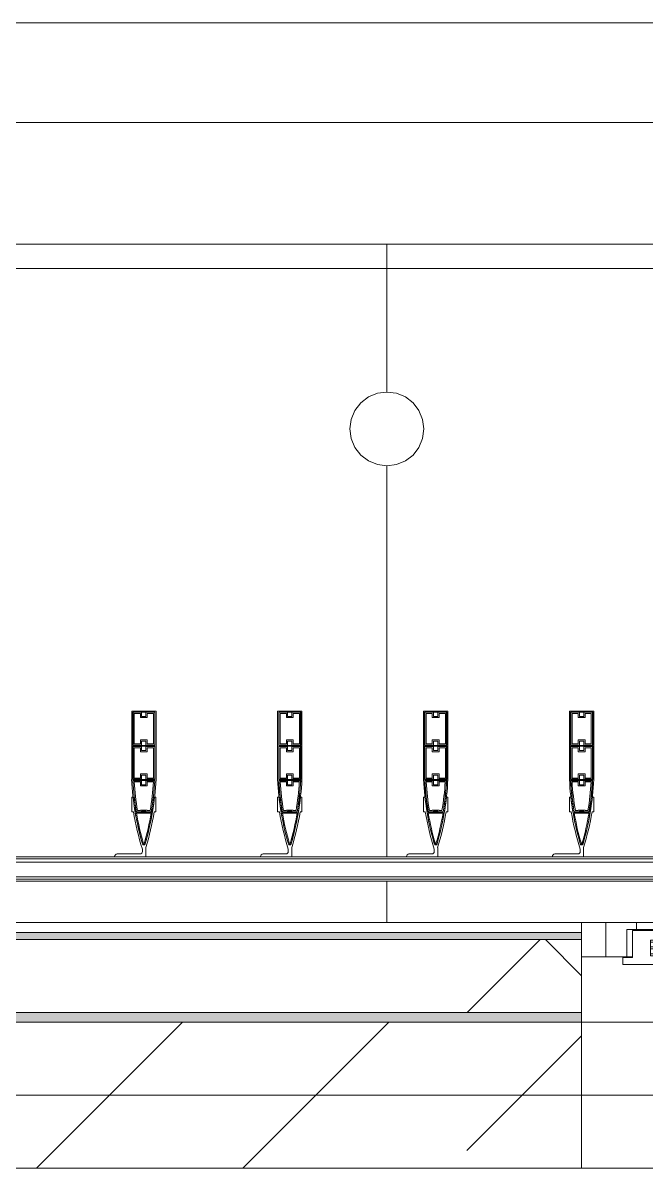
# Model space of a CAD drawing. Header units: millimetres. Extents: x 48966 to 155647, y -43515 to 26217.
# Drawn here: x 113483 to 114764, y 23567 to 25922 of the extents above; entities that cross this region are included whole.
import ezdxf

# ---------------------------------------------------------------- set-up
doc = ezdxf.new("R2010")
doc.units = ezdxf.units.MM
doc.linetypes.add('Осевые', pattern=[6350, 1270, -952.5, 3175, -952.5])
doc.linetypes.add('Сверху', pattern=[793.75, 476.25, -317.5])
for name, color, linetype, lineweight in [('Каркас_Импост', 7, 'Continuous', 9), ('Обобщенные модели', 7, 'Continuous', 9), ('Обобщенные модели-1', 7, 'Continuous', 18), ('Общие ребра', 7, 'Continuous', 9), ('Окна', 7, 'Continuous', 9), ('Окна-2', 7, 'Сверху', 9), ('Оси-2', 7, 'Осевые', 9), ('Остекление', 7, 'Continuous', 9), ('Перекрытия', 7, 'Continuous', 9), ('Стены', 7, 'Continuous', 9), ('Стены-1', 7, 'Continuous', 18), ('Штриховка разреза-1', 7, 'Continuous', 9)]:
    doc.layers.add(name, color=color, linetype=linetype, lineweight=lineweight)
doc.layers.add('Окна-1', color=7, linetype='Continuous', lineweight=9, true_color=0x804000)
pattern_1 = [(0, (0, 0), (812.8, 203.2), [67.056, -542.544, 67.056, -542.544, -3251.2]), (0, (0, 0), (812.8, 203.2), [-1219.2, 67.056, -1152.144, 67.056, -542.544, -1422.4]), (0, (0, 0), (812.8, 203.2), [-3048, 67.056, -339.344, 67.056, -948.944]), (120, (304.8, 101.6), (-582.37636, 602.30545), [67.056, -542.544, 67.056, -542.544, -3251.2]), (120, (304.8, 101.6), (-582.37636, 602.30545), [-1219.2, 67.056, -1152.144, 67.056, -542.544, -1422.4]), (120, (304.8, 101.6), (-582.37636, 602.30545), [-3048, 67.056, -339.344, 67.056, -948.944]), (240, (406.4, 508), (-230.42364, -805.50545), [67.056, -542.544, 67.056, -542.544, -3251.2]), (240, (406.4, 508), (-230.42364, -805.50545), [-1219.2, 67.056, -1152.144, 67.056, -542.544, -1422.4]), (240, (406.4, 508), (-230.42364, -805.50545), [-3048, 67.056, -339.344, 67.056, -948.944])]

# ---------------------------------------------------------------- blocks, each defined once
blk = doc.blocks.new('Обвязочная балка 1 - Обвязочная балка 1-1451838-План 5-го этажа на отм_ _12_600')
at = {"layer": 'Обобщенные модели'}
for p, q in [((116781.7, 24196.1), (60831.6, 24196.1)), ((60831.6, 24166.3), (116781.7, 24166.3))]:
    blk.add_line(p, q, dxfattribs=at)
at = {"layer": 'Обобщенные модели-1'}
for p, q in [((116781.7, 24207.1), (60831.6, 24207.1)), ((60831.6, 24203.1), (116781.7, 24203.1)), ((116781.7, 24161.1), (60831.6, 24161.1)), ((60831.6, 24157.1), (116781.7, 24157.1))]:
    blk.add_line(p, q, dxfattribs=at)
blk = doc.blocks.new('Профиль ламели165 - Профиль ламели-1495676-План 5-го этажа на отм_ _12_600')
at = {"layer": 'Обобщенные модели-1'}
for p, q in [((86806.9, 24507.1), (86806.9, 24366.2)), ((86856.9, 24507.1), (86806.9, 24507.1)), ((86809.1, 24436.5), (86809.1, 24504.9)), ((86809.1, 24504.9), (86854.7, 24504.9)), ((86827.4, 24504.4), (86809.6, 24504.4)), ((86809.6, 24504.4), (86809.6, 24437)), ((86812.1, 24439.5), (86812.1, 24501.9)), ((86812.1, 24501.9), (86824.9, 24501.9)), ((86824.9, 24501.9), (86824.9, 24493.5)), ((86824.9, 24493.5), (86838.8, 24493.5)), ((86827.4, 24496), (86827.4, 24504.4)), ((86836.3, 24496), (86827.4, 24496)), ((86854.2, 24504.4), (86836.3, 24504.4)), ((86836.3, 24504.4), (86836.3, 24496)), ((86838.8, 24493.5), (86838.8, 24501.9)), ((86838.8, 24501.9), (86851.7, 24501.9)), ((86851.7, 24501.9), (86851.7, 24439.5)), ((86854.2, 24437), (86854.2, 24504.4)), ((86854.7, 24504.9), (86854.7, 24436.5)), ((86856.9, 24366.2), (86856.9, 24507.1)), ((86838.8, 24447.9), (86824.9, 24447.9)), ((86824.9, 24447.9), (86824.9, 24439.5)), ((86827.4, 24437), (86827.4, 24445.4)), ((86827.4, 24445.4), (86836.3, 24445.4)), ((86836.3, 24445.4), (86836.3, 24437)), ((86838.8, 24439.5), (86838.8, 24447.9)), ((86854.7, 24436.5), (86809.1, 24436.5)), ((86809.1, 24434.6), (86854.7, 24434.6)), ((86809.1, 24366.2), (86809.1, 24434.6)), ((86809.6, 24437), (86827.4, 24437)), ((86827.4, 24434.1), (86809.6, 24434.1)), ((86809.6, 24434.1), (86809.6, 24366.7)), ((86824.9, 24439.5), (86812.1, 24439.5)), ((86812.1, 24369.2), (86812.1, 24431.6)), ((86812.1, 24431.6), (86824.9, 24431.6)), ((86824.9, 24431.6), (86824.9, 24423.2)), ((86824.9, 24423.2), (86838.8, 24423.2)), ((86827.4, 24425.7), (86827.4, 24434.1)), ((86836.3, 24425.7), (86827.4, 24425.7)), ((86836.3, 24437), (86854.2, 24437)), ((86854.2, 24434.1), (86836.3, 24434.1)), ((86836.3, 24434.1), (86836.3, 24425.7)), ((86851.7, 24439.5), (86838.8, 24439.5)), ((86838.8, 24423.2), (86838.8, 24431.6)), ((86838.8, 24431.6), (86851.7, 24431.6)), ((86851.7, 24431.6), (86851.7, 24369.2)), ((86854.2, 24366.7), (86854.2, 24434.1)), ((86854.7, 24434.6), (86854.7, 24366.2)), ((86838.8, 24377.6), (86824.9, 24377.6)), ((86824.9, 24377.6), (86824.9, 24369.2)), ((86827.4, 24366.7), (86827.4, 24375.1)), ((86827.4, 24375.1), (86836.3, 24375.1)), ((86836.3, 24375.1), (86836.3, 24366.7)), ((86838.8, 24369.2), (86838.8, 24377.6)), ((86854.7, 24366.2), (86809.1, 24366.2)), ((86809.1, 24364.3), (86854.6, 24364.3)), ((86809.6, 24366.7), (86827.4, 24366.7)), ((86827.4, 24363.8), (86809.6, 24363.8)), ((86824.9, 24369.2), (86812.1, 24369.2)), ((86812.2, 24361.3), (86824.9, 24361.3)), ((86824.9, 24361.3), (86824.9, 24352.9)), ((86824.9, 24352.9), (86838.8, 24352.9)), ((86827.4, 24355.4), (86827.4, 24363.8)), ((86836.3, 24355.4), (86827.4, 24355.4)), ((86836.3, 24366.7), (86854.2, 24366.7)), ((86854.2, 24363.8), (86836.3, 24363.8)), ((86836.3, 24363.8), (86836.3, 24355.4)), ((86851.7, 24369.2), (86838.8, 24369.2)), ((86838.8, 24352.9), (86838.8, 24361.3)), ((86838.8, 24361.3), (86851.5, 24361.3)), ((86809.8, 24330.1), (86806.9, 24330.1)), ((86806.9, 24330.1), (86806.9, 24299.7)), ((86856.8, 24330.1), (86853.9, 24330.1)), ((86856.8, 24299.7), (86856.8, 24330.1)), ((86806.9, 24299.7), (86810.5, 24299.7)), ((86847.4, 24299.2), (86816.3, 24299.2)), ((86816.6, 24297.3), (86847.1, 24297.3)), ((86816.8, 24299.7), (86827.4, 24299.7)), ((86824.9, 24302.2), (86818.9, 24302.2)), ((86838.8, 24303.5), (86824.9, 24303.5)), ((86824.9, 24303.5), (86824.9, 24302.2)), ((86827.4, 24299.7), (86827.4, 24301)), ((86827.4, 24301), (86836.3, 24301)), ((86836.3, 24301), (86836.3, 24299.7)), ((86836.3, 24299.7), (86846.9, 24299.7)), ((86838.8, 24302.2), (86838.8, 24303.5)), ((86844.8, 24302.2), (86838.8, 24302.2)), ((86853.2, 24299.7), (86856.8, 24299.7)), ((86823.9, 24213.1), (86776.9, 24213.1)), ((86828.9, 24223), (86828.9, 24218.1)), ((86835.9, 24207.1), (86835.9, 24226.3)), ((86771.9, 24208.1), (86771.9, 24207.1)), ((86771.9, 24207.1), (86835.9, 24207.1))]:
    blk.add_line(p, q, dxfattribs=at)
for centre, radius, start, end in [((87380.6, 24394.6), 574.5, 182.8338, 196.2258), ((87380.7, 24394.3), 572.3, 183.0109, 189.5715), ((87380.4, 24395.9), 571.8, 183.2193, 189.6867), ((87380.5, 24395.6), 569.3, 183.4571, 189.4457), ((86283.1, 24394.6), 574.5, 343.7742, 357.1662), ((86283.2, 24395.6), 569.3, 350.5543, 356.5429), ((86283.3, 24395.9), 571.8, 350.3133, 356.7807), ((86283, 24394.3), 572.3, 350.4285, 356.9891), ((87380.6, 24394.6), 574.5, 186.4465, 196.2576), ((86283.1, 24394.6), 574.5, 343.7424, 353.5535), ((87377.1, 24394.6), 574.5, 189.5084, 197.3712), ((87349, 24386.8), 539.8, 189.5428, 196.4344), ((86314.7, 24386.8), 539.8, 343.5656, 350.4572), ((86286.6, 24394.6), 574.5, 342.9661, 350.4916), ((86831.9, 24235.1), 3, 200, 340), ((86831.9, 24234.5), 2.84, 196.2576, 343.7424), ((86831.9, 24234.2), 0.645, 196.4344, 343.5656), ((86776.9, 24208.1), 5, 90, 180), ((86823.9, 24218.1), 5, 270, 0)]:
    blk.add_arc(centre, radius, start, end, dxfattribs=at)
blk = doc.blocks.new('Профиль ламели166 - Профиль ламели-1495940-План 5-го этажа на отм_ _12_600')
at = {"layer": 'Обобщенные модели-1'}
for p, q in [((87106.9, 24507.1), (87106.9, 24366.2)), ((87156.9, 24507.1), (87106.9, 24507.1)), ((87109.1, 24436.5), (87109.1, 24504.9)), ((87109.1, 24504.9), (87154.7, 24504.9)), ((87127.4, 24504.4), (87109.6, 24504.4)), ((87109.6, 24504.4), (87109.6, 24437)), ((87112.1, 24439.5), (87112.1, 24501.9)), ((87112.1, 24501.9), (87124.9, 24501.9)), ((87124.9, 24501.9), (87124.9, 24493.5)), ((87124.9, 24493.5), (87138.8, 24493.5)), ((87127.4, 24496), (87127.4, 24504.4)), ((87136.3, 24496), (87127.4, 24496)), ((87154.2, 24504.4), (87136.3, 24504.4)), ((87136.3, 24504.4), (87136.3, 24496)), ((87138.8, 24493.5), (87138.8, 24501.9)), ((87138.8, 24501.9), (87151.7, 24501.9)), ((87151.7, 24501.9), (87151.7, 24439.5)), ((87154.2, 24437), (87154.2, 24504.4)), ((87154.7, 24504.9), (87154.7, 24436.5)), ((87156.9, 24366.2), (87156.9, 24507.1)), ((87138.8, 24447.9), (87124.9, 24447.9)), ((87124.9, 24447.9), (87124.9, 24439.5)), ((87127.4, 24437), (87127.4, 24445.4)), ((87127.4, 24445.4), (87136.3, 24445.4)), ((87136.3, 24445.4), (87136.3, 24437)), ((87138.8, 24439.5), (87138.8, 24447.9)), ((87154.7, 24436.5), (87109.1, 24436.5)), ((87109.1, 24434.6), (87154.7, 24434.6)), ((87109.1, 24366.2), (87109.1, 24434.6)), ((87109.6, 24437), (87127.4, 24437)), ((87127.4, 24434.1), (87109.6, 24434.1)), ((87109.6, 24434.1), (87109.6, 24366.7)), ((87124.9, 24439.5), (87112.1, 24439.5)), ((87112.1, 24369.2), (87112.1, 24431.6)), ((87112.1, 24431.6), (87124.9, 24431.6)), ((87124.9, 24431.6), (87124.9, 24423.2)), ((87124.9, 24423.2), (87138.8, 24423.2)), ((87127.4, 24425.7), (87127.4, 24434.1)), ((87136.3, 24425.7), (87127.4, 24425.7)), ((87136.3, 24437), (87154.2, 24437)), ((87154.2, 24434.1), (87136.3, 24434.1)), ((87136.3, 24434.1), (87136.3, 24425.7)), ((87151.7, 24439.5), (87138.8, 24439.5)), ((87138.8, 24423.2), (87138.8, 24431.6)), ((87138.8, 24431.6), (87151.7, 24431.6)), ((87151.7, 24431.6), (87151.7, 24369.2)), ((87154.2, 24366.7), (87154.2, 24434.1)), ((87154.7, 24434.6), (87154.7, 24366.2)), ((87138.8, 24377.6), (87124.9, 24377.6)), ((87124.9, 24377.6), (87124.9, 24369.2)), ((87127.4, 24366.7), (87127.4, 24375.1)), ((87127.4, 24375.1), (87136.3, 24375.1)), ((87136.3, 24375.1), (87136.3, 24366.7)), ((87138.8, 24369.2), (87138.8, 24377.6)), ((87154.7, 24366.2), (87109.1, 24366.2)), ((87109.1, 24364.3), (87154.6, 24364.3)), ((87109.6, 24366.7), (87127.4, 24366.7)), ((87127.4, 24363.8), (87109.6, 24363.8)), ((87124.9, 24369.2), (87112.1, 24369.2)), ((87112.2, 24361.3), (87124.9, 24361.3)), ((87124.9, 24361.3), (87124.9, 24352.9)), ((87124.9, 24352.9), (87138.8, 24352.9)), ((87127.4, 24355.4), (87127.4, 24363.8)), ((87136.3, 24355.4), (87127.4, 24355.4)), ((87136.3, 24366.7), (87154.2, 24366.7)), ((87154.2, 24363.8), (87136.3, 24363.8)), ((87136.3, 24363.8), (87136.3, 24355.4)), ((87151.7, 24369.2), (87138.8, 24369.2)), ((87138.8, 24352.9), (87138.8, 24361.3)), ((87138.8, 24361.3), (87151.5, 24361.3)), ((87109.8, 24330.1), (87106.9, 24330.1)), ((87106.9, 24330.1), (87106.9, 24299.7)), ((87156.8, 24330.1), (87153.9, 24330.1)), ((87156.8, 24299.7), (87156.8, 24330.1)), ((87106.9, 24299.7), (87110.5, 24299.7)), ((87147.4, 24299.2), (87116.3, 24299.2)), ((87116.6, 24297.3), (87147.1, 24297.3)), ((87116.8, 24299.7), (87127.4, 24299.7)), ((87124.9, 24302.2), (87118.9, 24302.2)), ((87138.8, 24303.5), (87124.9, 24303.5)), ((87124.9, 24303.5), (87124.9, 24302.2)), ((87127.4, 24299.7), (87127.4, 24301)), ((87127.4, 24301), (87136.3, 24301)), ((87136.3, 24301), (87136.3, 24299.7)), ((87136.3, 24299.7), (87146.9, 24299.7)), ((87138.8, 24302.2), (87138.8, 24303.5)), ((87144.8, 24302.2), (87138.8, 24302.2)), ((87153.2, 24299.7), (87156.8, 24299.7)), ((87123.9, 24213.1), (87076.9, 24213.1)), ((87128.9, 24223), (87128.9, 24218.1)), ((87135.9, 24207.1), (87135.9, 24226.3)), ((87071.9, 24208.1), (87071.9, 24207.1)), ((87071.9, 24207.1), (87135.9, 24207.1))]:
    blk.add_line(p, q, dxfattribs=at)
for centre, radius, start, end in [((87680.6, 24394.6), 574.5, 182.8338, 196.2258), ((87680.7, 24394.3), 572.3, 183.0109, 189.5715), ((87680.4, 24395.9), 571.8, 183.2193, 189.6867), ((87680.5, 24395.6), 569.3, 183.4571, 189.4457), ((86583.1, 24394.6), 574.5, 343.7742, 357.1662), ((86583.2, 24395.6), 569.3, 350.5543, 356.5429), ((86583.3, 24395.9), 571.8, 350.3133, 356.7807), ((86583, 24394.3), 572.3, 350.4285, 356.9891), ((87680.6, 24394.6), 574.5, 186.4465, 196.2576), ((86583.1, 24394.6), 574.5, 343.7424, 353.5535), ((87677.1, 24394.6), 574.5, 189.5084, 197.3712), ((87649, 24386.8), 539.8, 189.5428, 196.4344), ((86614.7, 24386.8), 539.8, 343.5656, 350.4572), ((86586.6, 24394.6), 574.5, 342.9661, 350.4916), ((87131.9, 24235.1), 3, 200, 340), ((87131.9, 24234.5), 2.84, 196.2576, 343.7424), ((87131.9, 24234.2), 0.645, 196.4344, 343.5656), ((87076.9, 24208.1), 5, 90, 180), ((87123.9, 24218.1), 5, 270, 0)]:
    blk.add_arc(centre, radius, start, end, dxfattribs=at)
blk = doc.blocks.new('Профиль ламели167 - Профиль ламели-1496204-План 5-го этажа на отм_ _12_600')
at = {"layer": 'Обобщенные модели-1'}
for p, q in [((87406.9, 24507.1), (87406.9, 24366.2)), ((87456.9, 24507.1), (87406.9, 24507.1)), ((87409.1, 24436.5), (87409.1, 24504.9)), ((87409.1, 24504.9), (87454.7, 24504.9)), ((87427.4, 24504.4), (87409.6, 24504.4)), ((87409.6, 24504.4), (87409.6, 24437)), ((87412.1, 24439.5), (87412.1, 24501.9)), ((87412.1, 24501.9), (87424.9, 24501.9)), ((87424.9, 24501.9), (87424.9, 24493.5)), ((87424.9, 24493.5), (87438.8, 24493.5)), ((87427.4, 24496), (87427.4, 24504.4)), ((87436.3, 24496), (87427.4, 24496)), ((87454.2, 24504.4), (87436.3, 24504.4)), ((87436.3, 24504.4), (87436.3, 24496)), ((87438.8, 24493.5), (87438.8, 24501.9)), ((87438.8, 24501.9), (87451.7, 24501.9)), ((87451.7, 24501.9), (87451.7, 24439.5)), ((87454.2, 24437), (87454.2, 24504.4)), ((87454.7, 24504.9), (87454.7, 24436.5)), ((87456.9, 24366.2), (87456.9, 24507.1)), ((87438.8, 24447.9), (87424.9, 24447.9)), ((87424.9, 24447.9), (87424.9, 24439.5)), ((87427.4, 24437), (87427.4, 24445.4)), ((87427.4, 24445.4), (87436.3, 24445.4)), ((87436.3, 24445.4), (87436.3, 24437)), ((87438.8, 24439.5), (87438.8, 24447.9)), ((87454.7, 24436.5), (87409.1, 24436.5)), ((87409.1, 24434.6), (87454.7, 24434.6)), ((87409.1, 24366.2), (87409.1, 24434.6)), ((87409.6, 24437), (87427.4, 24437)), ((87427.4, 24434.1), (87409.6, 24434.1)), ((87409.6, 24434.1), (87409.6, 24366.7)), ((87424.9, 24439.5), (87412.1, 24439.5)), ((87412.1, 24369.2), (87412.1, 24431.6)), ((87412.1, 24431.6), (87424.9, 24431.6)), ((87424.9, 24431.6), (87424.9, 24423.2)), ((87424.9, 24423.2), (87438.8, 24423.2)), ((87427.4, 24425.7), (87427.4, 24434.1)), ((87436.3, 24425.7), (87427.4, 24425.7)), ((87436.3, 24437), (87454.2, 24437)), ((87454.2, 24434.1), (87436.3, 24434.1)), ((87436.3, 24434.1), (87436.3, 24425.7)), ((87451.7, 24439.5), (87438.8, 24439.5)), ((87438.8, 24423.2), (87438.8, 24431.6)), ((87438.8, 24431.6), (87451.7, 24431.6)), ((87451.7, 24431.6), (87451.7, 24369.2)), ((87454.2, 24366.7), (87454.2, 24434.1)), ((87454.7, 24434.6), (87454.7, 24366.2)), ((87438.8, 24377.6), (87424.9, 24377.6)), ((87424.9, 24377.6), (87424.9, 24369.2)), ((87427.4, 24366.7), (87427.4, 24375.1)), ((87427.4, 24375.1), (87436.3, 24375.1)), ((87436.3, 24375.1), (87436.3, 24366.7)), ((87438.8, 24369.2), (87438.8, 24377.6)), ((87454.7, 24366.2), (87409.1, 24366.2)), ((87409.1, 24364.3), (87454.6, 24364.3)), ((87409.6, 24366.7), (87427.4, 24366.7)), ((87427.4, 24363.8), (87409.6, 24363.8)), ((87424.9, 24369.2), (87412.1, 24369.2)), ((87412.2, 24361.3), (87424.9, 24361.3)), ((87424.9, 24361.3), (87424.9, 24352.9)), ((87424.9, 24352.9), (87438.8, 24352.9)), ((87427.4, 24355.4), (87427.4, 24363.8)), ((87436.3, 24355.4), (87427.4, 24355.4)), ((87436.3, 24366.7), (87454.2, 24366.7)), ((87454.2, 24363.8), (87436.3, 24363.8)), ((87436.3, 24363.8), (87436.3, 24355.4)), ((87451.7, 24369.2), (87438.8, 24369.2)), ((87438.8, 24352.9), (87438.8, 24361.3)), ((87438.8, 24361.3), (87451.5, 24361.3)), ((87409.8, 24330.1), (87406.9, 24330.1)), ((87406.9, 24330.1), (87406.9, 24299.7)), ((87456.8, 24330.1), (87453.9, 24330.1)), ((87456.8, 24299.7), (87456.8, 24330.1)), ((87406.9, 24299.7), (87410.5, 24299.7)), ((87447.4, 24299.2), (87416.3, 24299.2)), ((87416.6, 24297.3), (87447.1, 24297.3)), ((87416.8, 24299.7), (87427.4, 24299.7)), ((87424.9, 24302.2), (87418.9, 24302.2)), ((87438.8, 24303.5), (87424.9, 24303.5)), ((87424.9, 24303.5), (87424.9, 24302.2)), ((87427.4, 24299.7), (87427.4, 24301)), ((87427.4, 24301), (87436.3, 24301)), ((87436.3, 24301), (87436.3, 24299.7)), ((87436.3, 24299.7), (87446.9, 24299.7)), ((87438.8, 24302.2), (87438.8, 24303.5)), ((87444.8, 24302.2), (87438.8, 24302.2)), ((87453.2, 24299.7), (87456.8, 24299.7)), ((87423.9, 24213.1), (87376.9, 24213.1)), ((87428.9, 24223), (87428.9, 24218.1)), ((87435.9, 24207.1), (87435.9, 24226.3)), ((87371.9, 24208.1), (87371.9, 24207.1)), ((87371.9, 24207.1), (87435.9, 24207.1))]:
    blk.add_line(p, q, dxfattribs=at)
for centre, radius, start, end in [((87980.6, 24394.6), 574.5, 182.8338, 196.2258), ((87980.7, 24394.3), 572.3, 183.0109, 189.5715), ((87980.4, 24395.9), 571.8, 183.2193, 189.6867), ((87980.5, 24395.6), 569.3, 183.4571, 189.4457), ((86883.1, 24394.6), 574.5, 343.7742, 357.1662), ((86883.2, 24395.6), 569.3, 350.5543, 356.5429), ((86883.3, 24395.9), 571.8, 350.3133, 356.7807), ((86883, 24394.3), 572.3, 350.4285, 356.9891), ((87980.6, 24394.6), 574.5, 186.4465, 196.2576), ((86883.1, 24394.6), 574.5, 343.7424, 353.5535), ((87977.1, 24394.6), 574.5, 189.5084, 197.3712), ((87949, 24386.8), 539.8, 189.5428, 196.4344), ((86914.7, 24386.8), 539.8, 343.5656, 350.4572), ((86886.6, 24394.6), 574.5, 342.9661, 350.4916), ((87431.9, 24235.1), 3, 200, 340), ((87431.9, 24234.5), 2.84, 196.2576, 343.7424), ((87431.9, 24234.2), 0.645, 196.4344, 343.5656), ((87376.9, 24208.1), 5, 90, 180), ((87423.9, 24218.1), 5, 270, 0)]:
    blk.add_arc(centre, radius, start, end, dxfattribs=at)
blk = doc.blocks.new('Профиль ламели168 - Профиль ламели-1496468-План 5-го этажа на отм_ _12_600')
at = {"layer": 'Обобщенные модели-1'}
for p, q in [((87706.9, 24507.1), (87706.9, 24366.2)), ((87756.9, 24507.1), (87706.9, 24507.1)), ((87709.1, 24436.5), (87709.1, 24504.9)), ((87709.1, 24504.9), (87754.7, 24504.9)), ((87727.4, 24504.4), (87709.6, 24504.4)), ((87709.6, 24504.4), (87709.6, 24437)), ((87712.1, 24439.5), (87712.1, 24501.9)), ((87712.1, 24501.9), (87724.9, 24501.9)), ((87724.9, 24501.9), (87724.9, 24493.5)), ((87724.9, 24493.5), (87738.8, 24493.5)), ((87727.4, 24496), (87727.4, 24504.4)), ((87736.3, 24496), (87727.4, 24496)), ((87754.2, 24504.4), (87736.3, 24504.4)), ((87736.3, 24504.4), (87736.3, 24496)), ((87738.8, 24493.5), (87738.8, 24501.9)), ((87738.8, 24501.9), (87751.7, 24501.9)), ((87751.7, 24501.9), (87751.7, 24439.5)), ((87754.2, 24437), (87754.2, 24504.4)), ((87754.7, 24504.9), (87754.7, 24436.5)), ((87756.9, 24366.2), (87756.9, 24507.1)), ((87738.8, 24447.9), (87724.9, 24447.9)), ((87724.9, 24447.9), (87724.9, 24439.5)), ((87727.4, 24437), (87727.4, 24445.4)), ((87727.4, 24445.4), (87736.3, 24445.4)), ((87736.3, 24445.4), (87736.3, 24437)), ((87738.8, 24439.5), (87738.8, 24447.9)), ((87754.7, 24436.5), (87709.1, 24436.5)), ((87709.1, 24434.6), (87754.7, 24434.6)), ((87709.1, 24366.2), (87709.1, 24434.6)), ((87709.6, 24437), (87727.4, 24437)), ((87727.4, 24434.1), (87709.6, 24434.1)), ((87709.6, 24434.1), (87709.6, 24366.7)), ((87724.9, 24439.5), (87712.1, 24439.5)), ((87712.1, 24369.2), (87712.1, 24431.6)), ((87712.1, 24431.6), (87724.9, 24431.6)), ((87724.9, 24431.6), (87724.9, 24423.2)), ((87724.9, 24423.2), (87738.8, 24423.2)), ((87727.4, 24425.7), (87727.4, 24434.1)), ((87736.3, 24425.7), (87727.4, 24425.7)), ((87736.3, 24437), (87754.2, 24437)), ((87754.2, 24434.1), (87736.3, 24434.1)), ((87736.3, 24434.1), (87736.3, 24425.7)), ((87751.7, 24439.5), (87738.8, 24439.5)), ((87738.8, 24423.2), (87738.8, 24431.6)), ((87738.8, 24431.6), (87751.7, 24431.6)), ((87751.7, 24431.6), (87751.7, 24369.2)), ((87754.2, 24366.7), (87754.2, 24434.1)), ((87754.7, 24434.6), (87754.7, 24366.2)), ((87738.8, 24377.6), (87724.9, 24377.6)), ((87724.9, 24377.6), (87724.9, 24369.2)), ((87727.4, 24366.7), (87727.4, 24375.1)), ((87727.4, 24375.1), (87736.3, 24375.1)), ((87736.3, 24375.1), (87736.3, 24366.7)), ((87738.8, 24369.2), (87738.8, 24377.6)), ((87754.7, 24366.2), (87709.1, 24366.2)), ((87709.1, 24364.3), (87754.6, 24364.3)), ((87709.6, 24366.7), (87727.4, 24366.7)), ((87727.4, 24363.8), (87709.6, 24363.8)), ((87724.9, 24369.2), (87712.1, 24369.2)), ((87712.2, 24361.3), (87724.9, 24361.3)), ((87724.9, 24361.3), (87724.9, 24352.9)), ((87724.9, 24352.9), (87738.8, 24352.9)), ((87727.4, 24355.4), (87727.4, 24363.8)), ((87736.3, 24355.4), (87727.4, 24355.4)), ((87736.3, 24366.7), (87754.2, 24366.7)), ((87754.2, 24363.8), (87736.3, 24363.8)), ((87736.3, 24363.8), (87736.3, 24355.4)), ((87751.7, 24369.2), (87738.8, 24369.2)), ((87738.8, 24352.9), (87738.8, 24361.3)), ((87738.8, 24361.3), (87751.5, 24361.3)), ((87709.8, 24330.1), (87706.9, 24330.1)), ((87706.9, 24330.1), (87706.9, 24299.7)), ((87756.8, 24330.1), (87753.9, 24330.1)), ((87756.8, 24299.7), (87756.8, 24330.1)), ((87706.9, 24299.7), (87710.5, 24299.7)), ((87747.4, 24299.2), (87716.3, 24299.2)), ((87716.6, 24297.3), (87747.1, 24297.3)), ((87716.8, 24299.7), (87727.4, 24299.7)), ((87724.9, 24302.2), (87718.9, 24302.2)), ((87738.8, 24303.5), (87724.9, 24303.5)), ((87724.9, 24303.5), (87724.9, 24302.2)), ((87727.4, 24299.7), (87727.4, 24301)), ((87727.4, 24301), (87736.3, 24301)), ((87736.3, 24301), (87736.3, 24299.7)), ((87736.3, 24299.7), (87746.9, 24299.7)), ((87738.8, 24302.2), (87738.8, 24303.5)), ((87744.8, 24302.2), (87738.8, 24302.2)), ((87753.2, 24299.7), (87756.8, 24299.7)), ((87723.9, 24213.1), (87676.9, 24213.1)), ((87728.9, 24223), (87728.9, 24218.1)), ((87735.9, 24207.1), (87735.9, 24226.3)), ((87671.9, 24208.1), (87671.9, 24207.1)), ((87671.9, 24207.1), (87735.9, 24207.1))]:
    blk.add_line(p, q, dxfattribs=at)
for centre, radius, start, end in [((88280.6, 24394.6), 574.5, 182.8338, 196.2258), ((88280.7, 24394.3), 572.3, 183.0109, 189.5715), ((88280.4, 24395.9), 571.8, 183.2193, 189.6867), ((88280.5, 24395.6), 569.3, 183.4571, 189.4457), ((87183.1, 24394.6), 574.5, 343.7742, 357.1662), ((87183.2, 24395.6), 569.3, 350.5543, 356.5429), ((87183.3, 24395.9), 571.8, 350.3133, 356.7807), ((87183, 24394.3), 572.3, 350.4285, 356.9891), ((88280.6, 24394.6), 574.5, 186.4465, 196.2576), ((87183.1, 24394.6), 574.5, 343.7424, 353.5535), ((88277.1, 24394.6), 574.5, 189.5084, 197.3712), ((88249, 24386.8), 539.8, 189.5428, 196.4344), ((87214.7, 24386.8), 539.8, 343.5656, 350.4572), ((87186.6, 24394.6), 574.5, 342.9661, 350.4916), ((87731.9, 24235.1), 3, 200, 340), ((87731.9, 24234.5), 2.84, 196.2576, 343.7424), ((87731.9, 24234.2), 0.645, 196.4344, 343.5656), ((87676.9, 24208.1), 5, 90, 180), ((87723.9, 24218.1), 5, 270, 0)]:
    blk.add_arc(centre, radius, start, end, dxfattribs=at)
blk = doc.blocks.new('Окно 2-Распашное - Один переплет с многокамерным стеклопакетом - 30674-99 - ОК-1 1200-1800-V38-План 5-го этажа на отм_ _12_600')
at = {"layer": 'Каркас_Импост'}
for p, q in [((-550, 102.5), (-550, 32.5)), ((-487, 102.5), (-550, 102.5)), ((-487, 88.5), (-487, 102.5)), ((-487, 102.5), (-41, 102.5)), ((-487, 88.5), (-487, 102.5)), ((41, 102.5), (-41, 102.5)), ((-41, 102.5), (-41, 88.5)), ((-41, 88.5), (-41, 102.5)), ((41, 88.5), (41, 102.5)), ((41, 102.5), (487, 102.5)), ((41, 102.5), (41, 88.5)), ((550, 102.5), (487, 102.5)), ((487, 102.5), (487, 88.5)), ((487, 102.5), (487, 88.5)), ((550, 32.5), (550, 102.5)), ((-507, 32.5), (-507, 88.5)), ((-507, 88.5), (-487, 88.5)), ((-21, 88.5), (-507, 88.5)), ((-507, 32.5), (-507, 88.5)), ((-438, 86.5), (-495, 86.5)), ((-495, 86.5), (-495, 30.5)), ((-41, 88.5), (-487, 88.5)), ((-438, 66.5), (-438, 86.5)), ((-90, 86.5), (-438, 86.5)), ((-438, 86.5), (-438, 66.5)), ((-33, 86.5), (-90, 86.5)), ((-90, 86.5), (-90, 66.5)), ((-90, 86.5), (-90, 66.5)), ((-41, 88.5), (-21, 88.5)), ((-33, 30.5), (-33, 86.5)), ((-21, 88.5), (-21, 32.5)), ((-21, 32.5), (-21, 88.5)), ((21, 32.5), (21, 88.5)), ((21, 88.5), (41, 88.5)), ((21, 88.5), (21, 32.5)), ((507, 88.5), (21, 88.5)), ((90, 86.5), (33, 86.5)), ((33, 86.5), (33, 30.5)), ((487, 88.5), (41, 88.5)), ((90, 66.5), (90, 86.5)), ((90, 66.5), (90, 86.5)), ((438, 86.5), (90, 86.5)), ((438, 86.5), (438, 66.5)), ((495, 86.5), (438, 86.5)), ((438, 66.5), (438, 86.5)), ((487, 88.5), (507, 88.5)), ((495, 30.5), (495, 86.5)), ((507, 88.5), (507, 32.5)), ((507, 88.5), (507, 32.5)), ((-458, 34.5), (-458, 66.5)), ((-458, 66.5), (-438, 66.5)), ((-70, 66.5), (-458, 66.5)), ((-458, 66.5), (-458, 34.5)), ((-438, 66.5), (-90, 66.5)), ((-90, 66.5), (-70, 66.5)), ((-70, 66.5), (-70, 34.5)), ((-70, 66.5), (-70, 34.5)), ((70, 34.5), (70, 66.5)), ((70, 66.5), (90, 66.5)), ((458, 66.5), (70, 66.5)), ((70, 34.5), (70, 66.5)), ((90, 66.5), (438, 66.5)), ((438, 66.5), (458, 66.5)), ((458, 66.5), (458, 34.5)), ((458, 34.5), (458, 66.5)), ((-550, 32.5), (-507, 32.5)), ((-495, 30.5), (-515, 30.5)), ((-515, 30.5), (-515, 16.5)), ((-495, 32.5), (-507, 32.5)), ((-438, 34.5), (-458, 34.5)), ((-458, 34.5), (-70, 34.5)), ((-438, 16.5), (-438, 34.5)), ((-90, 34.5), (-438, 34.5)), ((-438, 34.5), (-438, 16.5)), ((-70, 34.5), (-90, 34.5)), ((-90, 34.5), (-90, 16.5)), ((-90, 34.5), (-90, 16.5)), ((-21, 32.5), (-33, 32.5)), ((-13, 30.5), (-33, 30.5)), ((-21, 32.5), (21, 32.5)), ((-13, 16.5), (-13, 30.5)), ((33, 30.5), (13, 30.5)), ((13, 30.5), (13, 16.5)), ((33, 32.5), (21, 32.5)), ((90, 34.5), (70, 34.5)), ((70, 34.5), (458, 34.5)), ((90, 16.5), (90, 34.5)), ((90, 16.5), (90, 34.5)), ((438, 34.5), (90, 34.5)), ((458, 34.5), (438, 34.5)), ((438, 34.5), (438, 16.5)), ((438, 16.5), (438, 34.5)), ((507, 32.5), (495, 32.5)), ((515, 30.5), (495, 30.5)), ((507, 32.5), (550, 32.5)), ((515, 16.5), (515, 30.5)), ((-515, 16.5), (-438, 16.5)), ((-438, 16.5), (-90, 16.5)), ((-90, 16.5), (-13, 16.5)), ((13, 16.5), (90, 16.5)), ((90, 16.5), (438, 16.5)), ((438, 16.5), (515, 16.5))]:
    blk.add_line(p, q, dxfattribs=at)
at = {"layer": 'Окна'}
for p, q in [((-437.6, 102.5), (-487, 102.5)), ((-487, 102.5), (-474.6, 102.5)), ((-53.3, 102.5), (-41, 102.5)), ((53.3, 102.5), (41, 102.5)), ((438.2, 102.5), (487, 102.5)), ((487, 102.5), (474.8, 102.5)), ((-70, 62.5), (-458, 62.5)), ((-458, 52.5), (-458, 62.5)), ((-458, 52.5), (-70, 52.5)), ((-70, 48.5), (-458, 48.5)), ((-458, 38.5), (-458, 48.5)), ((-85, 62.5), (-443, 62.5)), ((-443, 52.5), (-85, 52.5)), ((-85, 48.5), (-443, 48.5)), ((-70, 62.5), (-70, 52.5)), ((-70, 48.5), (-70, 38.5)), ((70, 52.5), (70, 62.5)), ((458, 62.5), (70, 62.5)), ((70, 52.5), (458, 52.5)), ((70, 38.5), (70, 48.5)), ((458, 48.5), (70, 48.5)), ((443, 62.5), (85, 62.5)), ((85, 52.5), (443, 52.5)), ((443, 48.5), (85, 48.5)), ((458, 62.5), (458, 52.5)), ((458, 48.5), (458, 38.5)), ((-458, 38.5), (-70, 38.5)), ((-443, 38.5), (-85, 38.5)), ((70, 38.5), (458, 38.5)), ((85, 38.5), (443, 38.5))]:
    blk.add_line(p, q, dxfattribs=at)
at = {"layer": 'Окна-1'}
for p, q in [((-600, 102.5), (-600, 32.5)), ((-550, 102.5), (-600, 102.5)), ((-550, 32.5), (-550, 102.5)), ((550, 102.5), (-550, 102.5)), ((-550, 32.5), (-550, 102.5)), ((600, 102.5), (550, 102.5)), ((550, 102.5), (550, 32.5)), ((550, 32.5), (550, 102.5)), ((600, 32.5), (600, 102.5)), ((-600, 32.5), (-550, 32.5)), ((-550, 32.5), (-495, 32.5)), ((-33, 32.5), (33, 32.5)), ((495, 32.5), (550, 32.5)), ((550, 32.5), (600, 32.5))]:
    blk.add_line(p, q, dxfattribs=at)
at = {"layer": 'Остекление'}
for p, q in [((-70, 66.5), (-458, 66.5)), ((-458, 66.5), (-458, 62.5)), ((-458, 62.5), (-70, 62.5)), ((-70, 52.5), (-458, 52.5)), ((-458, 52.5), (-458, 48.5)), ((-458, 48.5), (-70, 48.5)), ((-70, 62.5), (-70, 66.5)), ((-70, 48.5), (-70, 52.5)), ((70, 66.5), (70, 62.5)), ((458, 66.5), (70, 66.5)), ((70, 62.5), (458, 62.5)), ((70, 52.5), (70, 48.5)), ((458, 52.5), (70, 52.5)), ((70, 48.5), (458, 48.5)), ((458, 62.5), (458, 66.5)), ((458, 48.5), (458, 52.5)), ((-70, 38.5), (-458, 38.5)), ((-458, 38.5), (-458, 34.5)), ((-458, 34.5), (-70, 34.5)), ((-70, 34.5), (-70, 38.5)), ((70, 38.5), (70, 34.5)), ((458, 38.5), (70, 38.5)), ((70, 34.5), (458, 34.5)), ((458, 34.5), (458, 38.5))]:
    blk.add_line(p, q, dxfattribs=at)
blk = doc.blocks.new('M_Окно-Квадратный проем - 1200 x 1800 mm-1796776-План 5-го этажа на отм_ _12_600')
at = {"layer": 'Окна'}
for p, q in [((-608.2, -150), (-608.2, 150)), ((591.8, 150), (591.8, -150))]:
    blk.add_line(p, q, dxfattribs=at)
at = {"layer": 'Окна-2'}
for p, q in [((-608.2, 150), (591.8, 150)), ((591.8, -150), (-608.2, -150))]:
    blk.add_line(p, q, dxfattribs=at)

msp = doc.modelspace()

# ---------------------------------------------------------------- hatches: boundary and pattern name
at = {"layer": 'Штриховка разреза-1'}
h = msp.add_hatch(dxfattribs=at)
h.set_pattern_fill('FP_8', color=256, style=0, pattern_type=2)
h.set_pattern_definition(pattern_1)
h.paths.add_polyline_path([(116556.5, 24036.9), (116808, 24036.9), (116808, 24051.9), (115831.6, 24051.9), (115831.6, 24036.9), (116140, 24036.9)], flags=0)
h.paths.add_polyline_path([(114474.1, 24036.9), (114631.6, 24036.9), (114631.6, 24051.9), (112231.6, 24051.9), (112231.6, 24036.9), (114057.7, 24036.9)], flags=0)
h.paths.add_polyline_path([(111031.6, 24036.9), (111031.6, 24051.9), (109831.6, 24051.9), (109831.6, 24036.9), (110725.9, 24036.9)], flags=0)
h.paths.add_polyline_path([(108227.2, 24036.9), (108631.6, 24036.9), (108631.6, 24051.9), (102631.6, 24051.9), (102631.6, 24036.9), (107810.7, 24036.9)], flags=0)
h.paths.add_polyline_path([(101147.2, 24036.9), (101431.6, 24036.9), (101431.6, 24051.9), (100231.6, 24051.9), (100231.6, 24036.9), (100730.8, 24036.9)], flags=0)
h.paths.add_polyline_path([(98648.5, 24036.9), (99031.6, 24036.9), (99031.6, 24051.9), (96631.6, 24051.9), (96631.6, 24036.9), (98232, 24036.9)], flags=0)
h.paths.add_polyline_path([(95431.6, 24036.9), (95431.6, 24051.9), (94231.6, 24051.9), (94231.6, 24036.9), (95316.7, 24036.9)], flags=0)
h.paths.add_polyline_path([(91985, 24036.9), (93031.6, 24036.9), (93031.6, 24051.9), (90631.6, 24051.9), (90631.6, 24036.9), (91568.5, 24036.9)], flags=0)
h.paths.add_polyline_path([(89431.6, 24036.9), (89431.6, 24051.9), (84631.6, 24051.9), (84631.6, 24036.9), (89069.7, 24036.9)], flags=0)
h.paths.add_polyline_path([(83431.6, 24036.9), (83431.6, 24051.9), (81031.6, 24051.9), (81031.6, 24036.9), (83239.2, 24036.9)], flags=0)
h.paths.add_polyline_path([(79491, 24036.9), (79831.6, 24036.9), (79831.6, 24051.9), (77431.6, 24051.9), (77431.6, 24036.9), (79074.6, 24036.9)], flags=0)
h.paths.add_polyline_path([(76231.6, 24036.9), (76231.6, 24051.9), (73831.6, 24051.9), (73831.6, 24036.9), (76159.3, 24036.9)], flags=0)
h.paths.add_polyline_path([(72411.1, 24036.9), (72631.6, 24036.9), (72631.6, 24051.9), (70231.6, 24051.9), (70231.6, 24036.9), (71994.7, 24036.9)], flags=0)
h.paths.add_polyline_path([(69031.6, 24036.9), (69031.6, 24051.9), (66631.7, 24051.9), (66631.7, 24036.9), (68662.9, 24036.9)], flags=0)
h.paths.add_polyline_path([(65331.2, 24036.9), (65431.7, 24036.9), (65431.7, 24051.9), (60906, 24051.9), (60906, 24036.9), (64914.8, 24036.9)], flags=0)
h = msp.add_hatch(dxfattribs=at)
h.set_pattern_fill('FP_9', color=256, style=0, pattern_type=2)
h.set_pattern_definition([(45, (0, 0), (-707.107, 707.107), []), (135, (0, 0), (-707.107, -707.107), [])])
h.paths.add_polyline_path([(116140, 23886.9), (116808, 23886.9), (116808, 24036.9), (115831.6, 24036.9), (115831.6, 23886.9)], flags=0)
h.paths.add_polyline_path([(114474.1, 23886.9), (114631.6, 23886.9), (114631.6, 24036.9), (112231.6, 24036.9), (112231.6, 23886.9), (114057.7, 23886.9)], flags=0)
h.paths.add_polyline_path([(110725.9, 23886.9), (111031.6, 23886.9), (111031.6, 24036.9), (109831.6, 24036.9), (109831.6, 23886.9), (110309.5, 23886.9)], flags=0)
h.paths.add_polyline_path([(108631.6, 23886.9), (108631.6, 24036.9), (102631.6, 24036.9), (102631.6, 23886.9), (108227.2, 23886.9)], flags=0)
h.paths.add_polyline_path([(100231.6, 23886.9), (101431.6, 23886.9), (101431.6, 24036.9), (100231.6, 24036.9), (100231.6, 23980)], flags=0)
h.paths.add_polyline_path([(99031.6, 23886.9), (99031.6, 24036.9), (96631.6, 24036.9), (96631.6, 23886.9), (98648.5, 23886.9)], flags=0)
h.paths.add_polyline_path([(94900.3, 23886.9), (95431.6, 23886.9), (95431.6, 24036.9), (94231.6, 24036.9), (94231.6, 23886.9), (94483.8, 23886.9)], flags=0)
h.paths.add_polyline_path([(93031.6, 23886.9), (93031.6, 24036.9), (90631.6, 24036.9), (90631.6, 23886.9), (92817.9, 23886.9)], flags=0)
h.paths.add_polyline_path([(89069.7, 23886.9), (89431.6, 23886.9), (89431.6, 24036.9), (84631.6, 24036.9), (84631.6, 23886.9), (88653.3, 23886.9)], flags=0)
h.paths.add_polyline_path([(83239.2, 23886.9), (83431.6, 23886.9), (83431.6, 24036.9), (81031.6, 24036.9), (81031.6, 23886.9), (82822.8, 23886.9)], flags=0)
h.paths.add_polyline_path([(79491, 23886.9), (79831.6, 23886.9), (79831.6, 24036.9), (77431.6, 24036.9), (77431.6, 23886.9), (79074.6, 23886.9)], flags=0)
h.paths.add_polyline_path([(76159.3, 23886.9), (76231.6, 23886.9), (76231.6, 24036.9), (73831.6, 24036.9), (73831.6, 23886.9), (75742.9, 23886.9)], flags=0)
h.paths.add_polyline_path([(72411.1, 23886.9), (72631.6, 23886.9), (72631.6, 24036.9), (70231.6, 24036.9), (70231.6, 23886.9), (71994.7, 23886.9)], flags=0)
h.paths.add_polyline_path([(69031.6, 23886.9), (69031.6, 24036.9), (66631.7, 24036.9), (66631.7, 23886.9), (68662.9, 23886.9)], flags=0)
h.paths.add_polyline_path([(65331.2, 23886.9), (65431.7, 23886.9), (65431.7, 24036.9), (60906, 24036.9), (60906, 23886.9), (64914.8, 23886.9)], flags=0)
h = msp.add_hatch(dxfattribs=at)
h.set_pattern_fill('FP_8', color=256, style=0, pattern_type=2)
h.set_pattern_definition(pattern_1)
h.paths.add_polyline_path([(116556.5, 23866.9), (116808, 23866.9), (116808, 23886.9), (115831.6, 23886.9), (115831.6, 23866.9), (116140, 23866.9)], flags=0)
h.paths.add_polyline_path([(114631.6, 23866.9), (114631.6, 23886.9), (112231.6, 23886.9), (112231.6, 23866.9), (114474.1, 23866.9)], flags=0)
h.paths.add_polyline_path([(111031.6, 23866.9), (111031.6, 23886.9), (109831.6, 23886.9), (109831.6, 23866.9), (110725.9, 23866.9)], flags=0)
h.paths.add_polyline_path([(108631.6, 23866.9), (108631.6, 23886.9), (102631.6, 23886.9), (102631.6, 23866.9), (108227.2, 23866.9)], flags=0)
h.paths.add_polyline_path([(101147.2, 23866.9), (101431.6, 23866.9), (101431.6, 23886.9), (100231.6, 23886.9), (100231.6, 23866.9), (100730.8, 23866.9)], flags=0)
h.paths.add_polyline_path([(99031.6, 23866.9), (99031.6, 23886.9), (96631.6, 23886.9), (96631.6, 23866.9), (98648.5, 23866.9)], flags=0)
h.paths.add_polyline_path([(94900.3, 23866.9), (95431.6, 23866.9), (95431.6, 23886.9), (94231.6, 23886.9), (94231.6, 23866.9), (94483.8, 23866.9)], flags=0)
h.paths.add_polyline_path([(92817.9, 23866.9), (93031.6, 23866.9), (93031.6, 23886.9), (90631.6, 23886.9), (90631.6, 23866.9), (92401.5, 23866.9)], flags=0)
h.paths.add_polyline_path([(89069.7, 23866.9), (89431.6, 23866.9), (89431.6, 23886.9), (84631.6, 23886.9), (84631.6, 23866.9), (88653.3, 23866.9)], flags=0)
h.paths.add_polyline_path([(83431.6, 23866.9), (83431.6, 23886.9), (81031.6, 23886.9), (81031.6, 23866.9), (83239.2, 23866.9)], flags=0)
h.paths.add_polyline_path([(79831.6, 23866.9), (79831.6, 23886.9), (77431.6, 23886.9), (77431.6, 23866.9), (79491, 23866.9)], flags=0)
h.paths.add_polyline_path([(76231.6, 23866.9), (76231.6, 23886.9), (73831.6, 23886.9), (73831.6, 23866.9), (76159.3, 23866.9)], flags=0)
h.paths.add_polyline_path([(72631.6, 23866.9), (72631.6, 23886.9), (70231.6, 23886.9), (70231.6, 23866.9), (72411.1, 23866.9)], flags=0)
h.paths.add_polyline_path([(69031.6, 23866.9), (69031.6, 23886.9), (66631.7, 23886.9), (66631.7, 23866.9), (68662.9, 23866.9)], flags=0)
h.paths.add_polyline_path([(65331.2, 23866.9), (65431.7, 23866.9), (65431.7, 23886.9), (60906, 23886.9), (60906, 23867.2), (62416, 23866.9), (64914.8, 23866.9)], flags=0)
h = msp.add_hatch(dxfattribs=at)
h.set_pattern_fill('FP_2', color=256, style=0, pattern_type=2)
h.set_pattern_definition([(45, (0, 0), (-424.264, 424.264), [600, -100, 20, -100]), (45, (0, 424), (-424.264, 424.264), [])])
h.paths.add_polyline_path([(116556.5, 23567.1), (116781.6, 23567.1), (116781.6, 23867.1), (115831.6, 23867.1), (115831.6, 23567.1)], flags=0)
h.paths.add_polyline_path([(114631.6, 23567.1), (114631.6, 23867.1), (112231.6, 23867.1), (112231.6, 23567.1), (113224.7, 23567.1)], flags=0)
h.paths.add_polyline_path([(111031.6, 23567.1), (111031.6, 23867.1), (109831.6, 23867.1), (109831.6, 23567.1), (109893, 23567.1)], flags=0)
h.paths.add_polyline_path([(108481.6, 23567.1), (108631.6, 23567.1), (108631.6, 23867.1), (104481.6, 23867.1), (104481.6, 23567.1), (108281.6, 23567.1)], flags=0)

# ---------------------------------------------------------------- linework, layer by layer
at = {"layer": 'Общие ребра'}
for p, q in [((114631.6, 24051.9), (112231.6, 24051.9)), ((114631.6, 24036.9), (112231.6, 24036.9)), ((114631.6, 23886.9), (112231.6, 23886.9)), ((112231.6, 23567.1), (114631.6, 23567.1))]:
    msp.add_line(p, q, dxfattribs=at)
at = {"layer": 'Оси-2'}
for p, q in [((150171.6, 25417.1), (50565.6, 25417.1)), ((150171.6, 23717.1), (50565.6, 23717.1))]:
    msp.add_line(p, q, dxfattribs=at)
at = {"layer": 'Перекрытия'}
for p, q in [((116431.3, 25717.1), (62010.2, 25717.1)), ((114231.6, 25467.1), (104776.6, 25467.1)), ((117189.7, 25467.1), (114231.6, 25467.1)), ((114231.6, 25467.1), (114231.6, 25163.1)), ((114231.6, 25163.1), (114231.6, 25467.1)), ((114231.6, 25011.1), (114231.6, 24206.9)), ((114231.6, 24206.9), (114231.6, 25011.1)), ((114231.6, 24157.1), (114231.6, 24071.9)), ((114231.6, 24071.9), (114231.6, 24157.1)), ((116681.6, 23567.1), (108481.6, 23567.1))]:
    msp.add_line(p, q, dxfattribs=at)
at = {"layer": 'Перекрытия', "flags": 128}
for points in [[(114231.6, 25011.1), (114212, 25013.7), (114193.6, 25021.3), (114177.9, 25033.4), (114165.8, 25049.1), (114158.2, 25067.5), (114155.6, 25087.1), (114158.2, 25106.8), (114165.8, 25125.1), (114177.9, 25140.9), (114193.6, 25152.9), (114212, 25160.5), (114231.6, 25163.1)], [(114231.6, 25163.1), (114251.3, 25160.5), (114269.6, 25152.9), (114285.4, 25140.9), (114297.4, 25125.1), (114305, 25106.8), (114307.6, 25087.1), (114305, 25067.5), (114297.4, 25049.1), (114285.4, 25033.4), (114269.6, 25021.3), (114251.3, 25013.7), (114231.6, 25011.1)]]:
    msp.add_lwpolyline(points, dxfattribs=at)
at = {"layer": 'Стены'}
for p, q in [((62013.6, 25922.1), (117136.3, 25922.1)), ((61731.6, 25717.1), (117135.4, 25717.1)), ((117135.3, 25717.1), (62013.6, 25717.1)), ((117189.7, 25467.1), (61731.6, 25467.1)), ((114631.6, 24071.9), (115831.6, 24071.9)), ((114631.6, 23866.9), (114631.6, 24071.9)), ((114631.6, 23867.1), (115831.6, 23867.1)), ((114631.6, 23867.1), (114631.6, 23567.1)), ((115831.6, 23866.9), (114631.6, 23866.9))]:
    msp.add_line(p, q, dxfattribs=at)
at = {"layer": 'Стены-1'}
for p, q in [((114631.6, 24071.9), (112231.6, 24071.9)), ((114631.6, 23866.9), (114631.6, 24071.9)), ((114631.6, 23867.1), (112231.6, 23867.1)), ((112231.6, 23866.9), (114631.6, 23866.9)), ((114631.6, 23567.1), (114631.6, 23867.1))]:
    msp.add_line(p, q, dxfattribs=at)

# ---------------------------------------------------------------- block references
at = {"layer": 'Обобщенные модели'}
for name, p in [('Профиль ламели165 - Профиль ламели-1495676-План 5-го этажа на отм_ _12_600', (26900, 0)), ('Профиль ламели166 - Профиль ламели-1495940-План 5-го этажа на отм_ _12_600', (26900, 0)), ('Профиль ламели167 - Профиль ламели-1496204-План 5-го этажа на отм_ _12_600', (26900, 0)), ('Профиль ламели168 - Профиль ламели-1496468-План 5-го этажа на отм_ _12_600', (26900, 0)), ('Обвязочная балка 1 - Обвязочная балка 1-1451838-План 5-го этажа на отм_ _12_600', (0, 0))]:
    msp.add_blockref(name, p, dxfattribs=at)
at = {"layer": 'Окна'}
msp.add_blockref('Окно 2-Распашное - Один переплет с многокамерным стеклопакетом - 30674-99 - ОК-1 1200-1800-V38-План 5-го этажа на отм_ _12_600', (115231.6, 23969.4), dxfattribs=at)
at = {"layer": 'Окна', "rotation": 180}
msp.add_blockref('M_Окно-Квадратный проем - 1200 x 1800 mm-1796776-План 5-го этажа на отм_ _12_600', (115223.4, 23717.1), dxfattribs=at)

doc.saveas('drawing.dxf')
